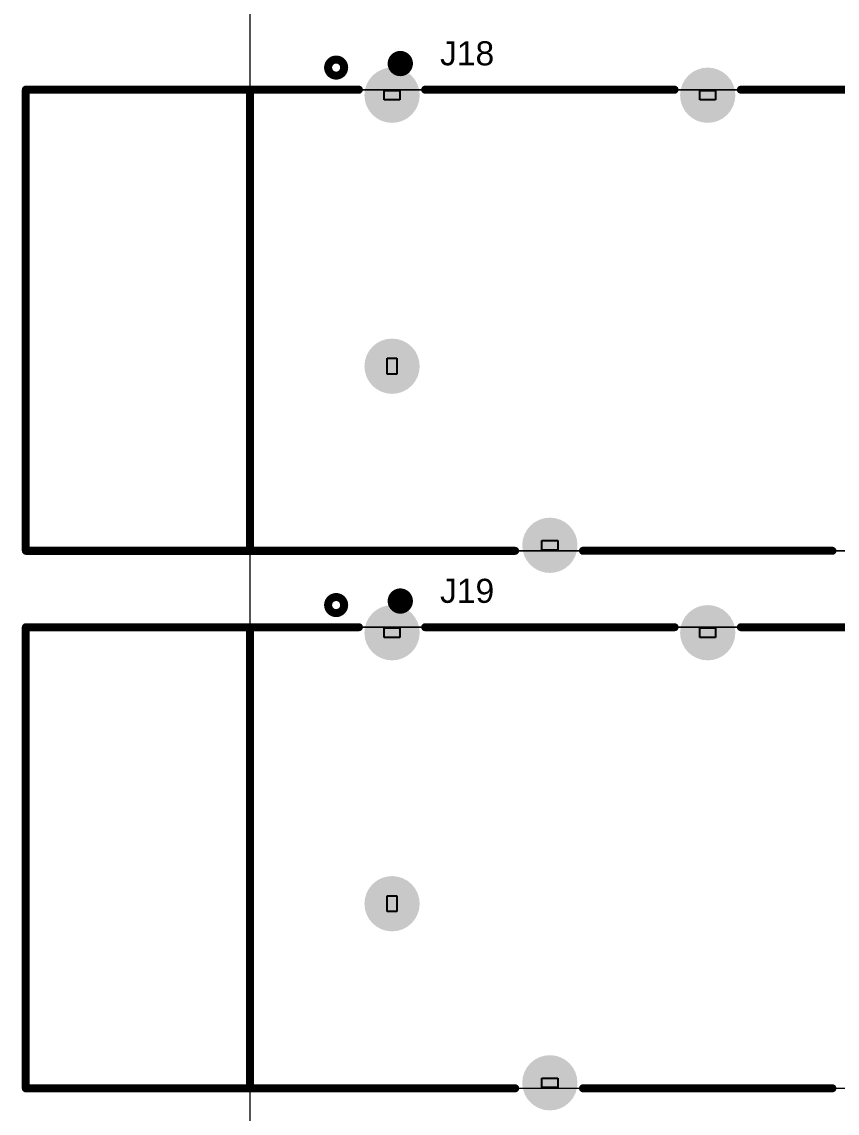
# Model space of a CAD drawing. Header units: inches. Extents: x -7 to 179, y 0 to 152.
# Drawn here: x -7.23 to 18.6, y 44.35 to 78.91 of the extents above; entities that cross this region are included whole.
import ezdxf

# ---------------------------------------------------------------- set-up
doc = ezdxf.new("R2010")
doc.units = ezdxf.units.IN
for name, color, linetype in [('BOT', 5, 'Continuous'), ('Bottom Solder', 6, 'Continuous'), ('Keep-Out Layer', 6, 'Continuous'), ('Mechanical 15', 56, 'Continuous'), ('Mechanical 6', 56, 'Continuous'), ('Multi-Layer', 9, 'Continuous'), ('Pad Holes', 156, 'Continuous'), ('TOP', 1, 'Continuous'), ('Top Overlay', 2, 'Continuous'), ('Top Solder', 216, 'Continuous')]:
    doc.layers.add(name, color=color, linetype=linetype)
doc.styles.add('Arial', font='', dxfattribs={"height": 0.2})
doc.styles.get('Arial').set_extended_font_data('Arial')

msp = doc.modelspace()

# ---------------------------------------------------------------- hatches: boundary and pattern name
at = {"layer": 'BOT'}
h = msp.add_hatch(color=5, dxfattribs=at)
edge = h.paths.add_edge_path()
edge.add_arc((4.5, 76.581), 0.825, 0, 360)
h = msp.add_hatch(color=5, dxfattribs=at)
edge = h.paths.add_edge_path()
edge.add_arc((14.499, 76.581), 0.825, 0, 360)
h = msp.add_hatch(color=5, dxfattribs=at)
edge = h.paths.add_edge_path()
edge.add_arc((4.5, 68.001), 0.825, 0, 360)
h = msp.add_hatch(color=5, dxfattribs=at)
edge = h.paths.add_edge_path()
edge.add_arc((9.499, 62.331), 0.825, 0, 360)
h = msp.add_hatch(color=5, dxfattribs=at)
edge = h.paths.add_edge_path()
edge.add_arc((4.5, 59.563), 0.825, 0, 360)
h = msp.add_hatch(color=5, dxfattribs=at)
edge = h.paths.add_edge_path()
edge.add_arc((14.499, 59.563), 0.825, 0, 360)
h = msp.add_hatch(color=5, dxfattribs=at)
edge = h.paths.add_edge_path()
edge.add_arc((4.5, 50.983), 0.825, 0, 360)
h = msp.add_hatch(color=5, dxfattribs=at)
edge = h.paths.add_edge_path()
edge.add_arc((9.499, 45.313), 0.825, 0, 360)
at = {"layer": 'Bottom Solder'}
h = msp.add_hatch(color=6, dxfattribs=at)
edge = h.paths.add_edge_path()
edge.add_arc((4.5, 76.581), 0.875, 0, 360)
h = msp.add_hatch(color=6, dxfattribs=at)
edge = h.paths.add_edge_path()
edge.add_arc((14.499, 76.581), 0.875, 0, 360)
h = msp.add_hatch(color=6, dxfattribs=at)
edge = h.paths.add_edge_path()
edge.add_arc((4.5, 68.001), 0.875, 0, 360)
h = msp.add_hatch(color=6, dxfattribs=at)
edge = h.paths.add_edge_path()
edge.add_arc((9.499, 62.331), 0.875, 0, 360)
h = msp.add_hatch(color=6, dxfattribs=at)
edge = h.paths.add_edge_path()
edge.add_arc((4.5, 59.563), 0.875, 0, 360)
h = msp.add_hatch(color=6, dxfattribs=at)
edge = h.paths.add_edge_path()
edge.add_arc((14.499, 59.563), 0.875, 0, 360)
h = msp.add_hatch(color=6, dxfattribs=at)
edge = h.paths.add_edge_path()
edge.add_arc((4.5, 50.983), 0.875, 0, 360)
h = msp.add_hatch(color=6, dxfattribs=at)
edge = h.paths.add_edge_path()
edge.add_arc((9.499, 45.313), 0.875, 0, 360)
at = {"layer": 'Multi-Layer'}
h = msp.add_hatch(color=9, dxfattribs=at)
edge = h.paths.add_edge_path()
edge.add_arc((4.5, 76.581), 0.825, 0, 360)
h = msp.add_hatch(color=9, dxfattribs=at)
edge = h.paths.add_edge_path()
edge.add_arc((14.499, 76.581), 0.825, 0, 360)
h = msp.add_hatch(color=9, dxfattribs=at)
edge = h.paths.add_edge_path()
edge.add_arc((4.5, 68.001), 0.825, 0, 360)
h = msp.add_hatch(color=9, dxfattribs=at)
edge = h.paths.add_edge_path()
edge.add_arc((9.499, 62.331), 0.825, 0, 360)
h = msp.add_hatch(color=9, dxfattribs=at)
edge = h.paths.add_edge_path()
edge.add_arc((4.5, 59.563), 0.825, 0, 360)
h = msp.add_hatch(color=9, dxfattribs=at)
edge = h.paths.add_edge_path()
edge.add_arc((14.499, 59.563), 0.825, 0, 360)
h = msp.add_hatch(color=9, dxfattribs=at)
edge = h.paths.add_edge_path()
edge.add_arc((4.5, 50.983), 0.825, 0, 360)
h = msp.add_hatch(color=9, dxfattribs=at)
edge = h.paths.add_edge_path()
edge.add_arc((9.499, 45.313), 0.825, 0, 360)
at = {"layer": 'Pad Holes'}
h = msp.add_hatch(color=7, dxfattribs=at)
edge = h.paths.add_edge_path()
edge.add_arc((4.5, 76.581), 0.525, 0, 360)
h = msp.add_hatch(color=7, dxfattribs=at)
edge = h.paths.add_edge_path()
edge.add_arc((14.5, 76.581), 0.525, 0, 360)
h = msp.add_hatch(color=7, dxfattribs=at)
edge = h.paths.add_edge_path()
edge.add_arc((4.5, 68.001), 0.525, 0, 360)
h = msp.add_hatch(color=7, dxfattribs=at)
edge = h.paths.add_edge_path()
edge.add_arc((9.5, 62.332), 0.525, 0, 360)
h = msp.add_hatch(color=7, dxfattribs=at)
edge = h.paths.add_edge_path()
edge.add_arc((4.5, 59.563), 0.525, 0, 360)
h = msp.add_hatch(color=7, dxfattribs=at)
edge = h.paths.add_edge_path()
edge.add_arc((14.5, 59.563), 0.525, 0, 360)
h = msp.add_hatch(color=7, dxfattribs=at)
edge = h.paths.add_edge_path()
edge.add_arc((4.5, 50.983), 0.525, 0, 360)
h = msp.add_hatch(color=7, dxfattribs=at)
edge = h.paths.add_edge_path()
edge.add_arc((9.5, 45.314), 0.525, 0, 360)
at = {"layer": 'TOP'}
h = msp.add_hatch(color=1, dxfattribs=at)
edge = h.paths.add_edge_path()
edge.add_arc((4.5, 76.581), 0.825, 0, 360)
h = msp.add_hatch(color=1, dxfattribs=at)
edge = h.paths.add_edge_path()
edge.add_arc((14.499, 76.581), 0.825, 0, 360)
h = msp.add_hatch(color=1, dxfattribs=at)
edge = h.paths.add_edge_path()
edge.add_arc((4.5, 68.001), 0.825, 0, 360)
h = msp.add_hatch(color=1, dxfattribs=at)
edge = h.paths.add_edge_path()
edge.add_arc((9.499, 62.331), 0.825, 0, 360)
h = msp.add_hatch(color=1, dxfattribs=at)
edge = h.paths.add_edge_path()
edge.add_arc((4.5, 59.563), 0.825, 0, 360)
h = msp.add_hatch(color=1, dxfattribs=at)
edge = h.paths.add_edge_path()
edge.add_arc((14.499, 59.563), 0.825, 0, 360)
h = msp.add_hatch(color=1, dxfattribs=at)
edge = h.paths.add_edge_path()
edge.add_arc((4.5, 50.983), 0.825, 0, 360)
h = msp.add_hatch(color=1, dxfattribs=at)
edge = h.paths.add_edge_path()
edge.add_arc((9.499, 45.313), 0.825, 0, 360)
at = {"layer": 'Top Solder'}
h = msp.add_hatch(color=216, dxfattribs=at)
edge = h.paths.add_edge_path()
edge.add_arc((4.5, 76.581), 0.875, 0, 360)
h = msp.add_hatch(color=216, dxfattribs=at)
edge = h.paths.add_edge_path()
edge.add_arc((14.499, 76.581), 0.875, 0, 360)
h = msp.add_hatch(color=216, dxfattribs=at)
edge = h.paths.add_edge_path()
edge.add_arc((4.5, 68.001), 0.875, 0, 360)
h = msp.add_hatch(color=216, dxfattribs=at)
edge = h.paths.add_edge_path()
edge.add_arc((9.499, 62.331), 0.875, 0, 360)
h = msp.add_hatch(color=216, dxfattribs=at)
edge = h.paths.add_edge_path()
edge.add_arc((4.5, 59.563), 0.875, 0, 360)
h = msp.add_hatch(color=216, dxfattribs=at)
edge = h.paths.add_edge_path()
edge.add_arc((14.499, 59.563), 0.875, 0, 360)
h = msp.add_hatch(color=216, dxfattribs=at)
edge = h.paths.add_edge_path()
edge.add_arc((4.5, 50.983), 0.875, 0, 360)
h = msp.add_hatch(color=216, dxfattribs=at)
edge = h.paths.add_edge_path()
edge.add_arc((9.499, 45.313), 0.875, 0, 360)

# ---------------------------------------------------------------- linework, layer by layer
at = {"layer": 'Keep-Out Layer'}
msp.add_lwpolyline([(0, 5.08, 0.0508, 0.0508, 0), (0, 146.812, 0.0508, 0.0508, 0)], format="xyseb", dxfattribs=at)
at = {"layer": 'Mechanical 15'}
for p, q in [((-0.025, 76.816), (-0.061, 76.781)), ((-0.061, 76.781), (-0.061, 76.756)), ((-0.061, 76.756), (-0.061, 76.732)), ((-0.061, 76.732), (-0.025, 76.696)), ((0.024, 76.816), (-0.025, 76.816)), ((0.059, 76.781), (0.024, 76.816)), ((0.024, 76.696), (0.059, 76.732)), ((0.059, 76.756), (0.059, 76.781)), ((0.059, 76.756), (0.059, 76.756)), ((0.059, 76.732), (0.059, 76.756)), ((4.249, 76.731), (4.249, 76.731)), ((4.249, 76.731), (4.749, 76.731)), ((4.249, 76.431), (4.249, 76.731)), ((4.749, 76.731), (4.749, 76.431)), ((14.249, 76.731), (14.249, 76.731)), ((14.249, 76.731), (14.749, 76.731)), ((14.249, 76.431), (14.249, 76.731)), ((14.749, 76.731), (14.749, 76.431)), ((-0.025, 76.696), (0.024, 76.696)), ((4.749, 76.431), (4.249, 76.431)), ((14.749, 76.431), (14.249, 76.431)), ((4.349, 67.751), (4.349, 68.251)), ((4.349, 68.251), (4.649, 68.251)), ((4.649, 68.251), (4.649, 67.751)), ((4.349, 67.751), (4.349, 67.751)), ((4.649, 67.751), (4.349, 67.751)), ((9.249, 62.481), (9.249, 62.481)), ((9.249, 62.481), (9.749, 62.481)), ((9.249, 62.181), (9.249, 62.481)), ((9.749, 62.481), (9.749, 62.181)), ((9.749, 62.181), (9.249, 62.181)), ((-0.025, 59.798), (-0.061, 59.763)), ((0.024, 59.798), (-0.025, 59.798)), ((0.059, 59.763), (0.024, 59.798)), ((-0.061, 59.763), (-0.061, 59.738)), ((-0.061, 59.738), (-0.061, 59.714)), ((-0.061, 59.714), (-0.025, 59.678)), ((-0.025, 59.678), (0.024, 59.678)), ((0.024, 59.678), (0.059, 59.714)), ((0.059, 59.738), (0.059, 59.763)), ((0.059, 59.738), (0.059, 59.738)), ((0.059, 59.714), (0.059, 59.738)), ((4.249, 59.713), (4.249, 59.713)), ((4.249, 59.713), (4.749, 59.713)), ((4.249, 59.413), (4.249, 59.713)), ((4.749, 59.713), (4.749, 59.413)), ((14.249, 59.713), (14.249, 59.713)), ((14.249, 59.713), (14.749, 59.713)), ((14.249, 59.413), (14.249, 59.713)), ((14.749, 59.713), (14.749, 59.413)), ((4.749, 59.413), (4.249, 59.413)), ((14.749, 59.413), (14.249, 59.413)), ((4.349, 50.733), (4.349, 51.233)), ((4.349, 51.233), (4.649, 51.233)), ((4.649, 51.233), (4.649, 50.733)), ((4.349, 50.733), (4.349, 50.733)), ((4.649, 50.733), (4.349, 50.733)), ((9.249, 45.463), (9.249, 45.463)), ((9.249, 45.463), (9.749, 45.463)), ((9.249, 45.163), (9.249, 45.463)), ((9.749, 45.463), (9.749, 45.163)), ((9.749, 45.163), (9.249, 45.163))]:
    msp.add_line(p, q, dxfattribs=at)
for points in [[(-7.101, 76.756, 0.0508, 0.0508, 0), (41.599, 76.756, 0.0508, 0.0508, 0)], [(-7.101, 62.156, 0.0508, 0.0508, 0), (-7.101, 76.756, 0.0508, 0.0508, 0)], [(-7.101, 62.156, 0.0508, 0.0508, 0), (41.599, 62.156, 0.0508, 0.0508, 0)], [(-7.101, 59.738, 0.0508, 0.0508, 0), (41.599, 59.738, 0.0508, 0.0508, 0)], [(-7.101, 45.138, 0.0508, 0.0508, 0), (-7.101, 59.738, 0.0508, 0.0508, 0)], [(-7.101, 45.138, 0.0508, 0.0508, 0), (41.599, 45.138, 0.0508, 0.0508, 0)]]:
    msp.add_lwpolyline(points, format="xyseb", dxfattribs=at)
for points in [[(-7.113, 76.756, 0.0254, 0.0254, 1), (-7.088, 76.756, 0.0254, 0.0254, 1)], [(-7.113, 76.756, 0.0254, 0.0254, 1), (-7.088, 76.756, 0.0254, 0.0254, 1)], [(-7.113, 62.156, 0.0254, 0.0254, 1), (-7.088, 62.156, 0.0254, 0.0254, 1)], [(-7.113, 62.156, 0.0254, 0.0254, 1), (-7.088, 62.156, 0.0254, 0.0254, 1)], [(-7.113, 59.738, 0.0254, 0.0254, 1), (-7.088, 59.738, 0.0254, 0.0254, 1)], [(-7.113, 59.738, 0.0254, 0.0254, 1), (-7.088, 59.738, 0.0254, 0.0254, 1)], [(-7.113, 45.138, 0.0254, 0.0254, 1), (-7.088, 45.138, 0.0254, 0.0254, 1)], [(-7.113, 45.138, 0.0254, 0.0254, 1), (-7.088, 45.138, 0.0254, 0.0254, 1)]]:
    msp.add_lwpolyline(points, format="xyseb", close=True, dxfattribs=at)
at = {"layer": 'Mechanical 6'}
for points in [[(4.961, 77.584, 0.4, 0.4, 1), (4.561, 77.584, 0.4, 0.4, 1)], [(4.461, 77.584, 0.2, 0.2, 1), (4.661, 77.584, 0.2, 0.2, 1)], [(4.861, 77.584, 0.2, 0.2, 1), (5.061, 77.584, 0.2, 0.2, 1)], [(4.961, 60.566, 0.4, 0.4, 1), (4.561, 60.566, 0.4, 0.4, 1)], [(4.461, 60.566, 0.2, 0.2, 1), (4.661, 60.566, 0.2, 0.2, 1)], [(4.861, 60.566, 0.2, 0.2, 1), (5.061, 60.566, 0.2, 0.2, 1)]]:
    msp.add_lwpolyline(points, format="xyseb", close=True, dxfattribs=at)
at = {"layer": 'Top Overlay'}
for points in [[(2.983, 77.457, 0.254, 0.254, 1), (2.475, 77.457, 0.254, 0.254, 1)], [(2.412, 77.457, 0.127, 0.127, 1), (2.539, 77.457, 0.127, 0.127, 1)], [(2.92, 77.457, 0.127, 0.127, 1), (3.047, 77.457, 0.127, 0.127, 1)], [(-7.164, 76.756, 0.127, 0.127, 1), (-7.037, 76.756, 0.127, 0.127, 1)], [(-7.164, 76.756, 0.127, 0.127, 1), (-7.037, 76.756, 0.127, 0.127, 1)], [(-0.064, 76.695, 0.127, 0.127, 1), (0.063, 76.695, 0.127, 0.127, 1)], [(3.386, 76.756, 0.127, 0.127, 1), (3.513, 76.756, 0.127, 0.127, 1)], [(5.486, 76.756, 0.127, 0.127, 1), (5.613, 76.756, 0.127, 0.127, 1)], [(13.386, 76.756, 0.127, 0.127, 1), (13.513, 76.756, 0.127, 0.127, 1)], [(15.486, 76.756, 0.127, 0.127, 1), (15.613, 76.756, 0.127, 0.127, 1)], [(-7.164, 62.156, 0.127, 0.127, 1), (-7.037, 62.156, 0.127, 0.127, 1)], [(-7.164, 62.156, 0.127, 0.127, 1), (-7.037, 62.156, 0.127, 0.127, 1)], [(-0.064, 62.217, 0.127, 0.127, 1), (0.063, 62.217, 0.127, 0.127, 1)], [(8.336, 62.156, 0.127, 0.127, 1), (8.463, 62.156, 0.127, 0.127, 1)], [(10.486, 62.157, 0.127, 0.127, 1), (10.613, 62.157, 0.127, 0.127, 1)], [(18.386, 62.157, 0.127, 0.127, 1), (18.513, 62.157, 0.127, 0.127, 1)], [(2.983, 60.439, 0.254, 0.254, 1), (2.475, 60.439, 0.254, 0.254, 1)], [(2.412, 60.439, 0.127, 0.127, 1), (2.539, 60.439, 0.127, 0.127, 1)], [(2.92, 60.439, 0.127, 0.127, 1), (3.047, 60.439, 0.127, 0.127, 1)], [(-7.164, 59.738, 0.127, 0.127, 1), (-7.037, 59.738, 0.127, 0.127, 1)], [(-7.164, 59.738, 0.127, 0.127, 1), (-7.037, 59.738, 0.127, 0.127, 1)], [(-0.064, 59.677, 0.127, 0.127, 1), (0.063, 59.677, 0.127, 0.127, 1)], [(3.386, 59.738, 0.127, 0.127, 1), (3.513, 59.738, 0.127, 0.127, 1)], [(5.486, 59.738, 0.127, 0.127, 1), (5.613, 59.738, 0.127, 0.127, 1)], [(13.386, 59.738, 0.127, 0.127, 1), (13.513, 59.738, 0.127, 0.127, 1)], [(15.486, 59.738, 0.127, 0.127, 1), (15.613, 59.738, 0.127, 0.127, 1)], [(-7.164, 45.138, 0.127, 0.127, 1), (-7.037, 45.138, 0.127, 0.127, 1)], [(-7.164, 45.138, 0.127, 0.127, 1), (-7.037, 45.138, 0.127, 0.127, 1)], [(-0.064, 45.199, 0.127, 0.127, 1), (0.063, 45.199, 0.127, 0.127, 1)], [(8.336, 45.138, 0.127, 0.127, 1), (8.463, 45.138, 0.127, 0.127, 1)], [(10.486, 45.139, 0.127, 0.127, 1), (10.613, 45.139, 0.127, 0.127, 1)], [(18.386, 45.139, 0.127, 0.127, 1), (18.513, 45.139, 0.127, 0.127, 1)]]:
    msp.add_lwpolyline(points, format="xyseb", close=True, dxfattribs=at)
for points in [[(-7.101, 62.156, 0.254, 0.254, 0), (-7.101, 76.756, 0.254, 0.254, 0)], [(-7.101, 76.756, 0.254, 0.254, 0), (3.449, 76.756, 0.254, 0.254, 0)], [(-0.001, 62.217, 0.254, 0.254, 0), (-0.001, 76.695, 0.254, 0.254, 0)], [(5.549, 76.756, 0.254, 0.254, 0), (13.449, 76.756, 0.254, 0.254, 0)], [(15.549, 76.756, 0.254, 0.254, 0), (23.449, 76.756, 0.254, 0.254, 0)], [(-7.101, 62.156, 0.254, 0.254, 0), (8.399, 62.156, 0.254, 0.254, 0)], [(10.549, 62.157, 0.254, 0.254, 0), (18.449, 62.157, 0.254, 0.254, 0)], [(-7.101, 45.138, 0.254, 0.254, 0), (-7.101, 59.738, 0.254, 0.254, 0)], [(-7.101, 59.738, 0.254, 0.254, 0), (3.449, 59.738, 0.254, 0.254, 0)], [(-0.001, 45.199, 0.254, 0.254, 0), (-0.001, 59.677, 0.254, 0.254, 0)], [(5.549, 59.738, 0.254, 0.254, 0), (13.449, 59.738, 0.254, 0.254, 0)], [(15.549, 59.738, 0.254, 0.254, 0), (23.449, 59.738, 0.254, 0.254, 0)], [(-7.101, 45.138, 0.254, 0.254, 0), (8.399, 45.138, 0.254, 0.254, 0)], [(10.549, 45.139, 0.254, 0.254, 0), (18.449, 45.139, 0.254, 0.254, 0)]]:
    msp.add_lwpolyline(points, format="xyseb", dxfattribs=at)

# ---------------------------------------------------------------- texts
at = {"layer": 'Top Overlay', "style": 'Arial'}
for s, p in [('J18', (6.02, 77.527)), ('J19', (6.02, 60.509))]:
    msp.add_text(s, height=0.762, dxfattribs=at).set_placement(p)

doc.saveas('drawing.dxf')
